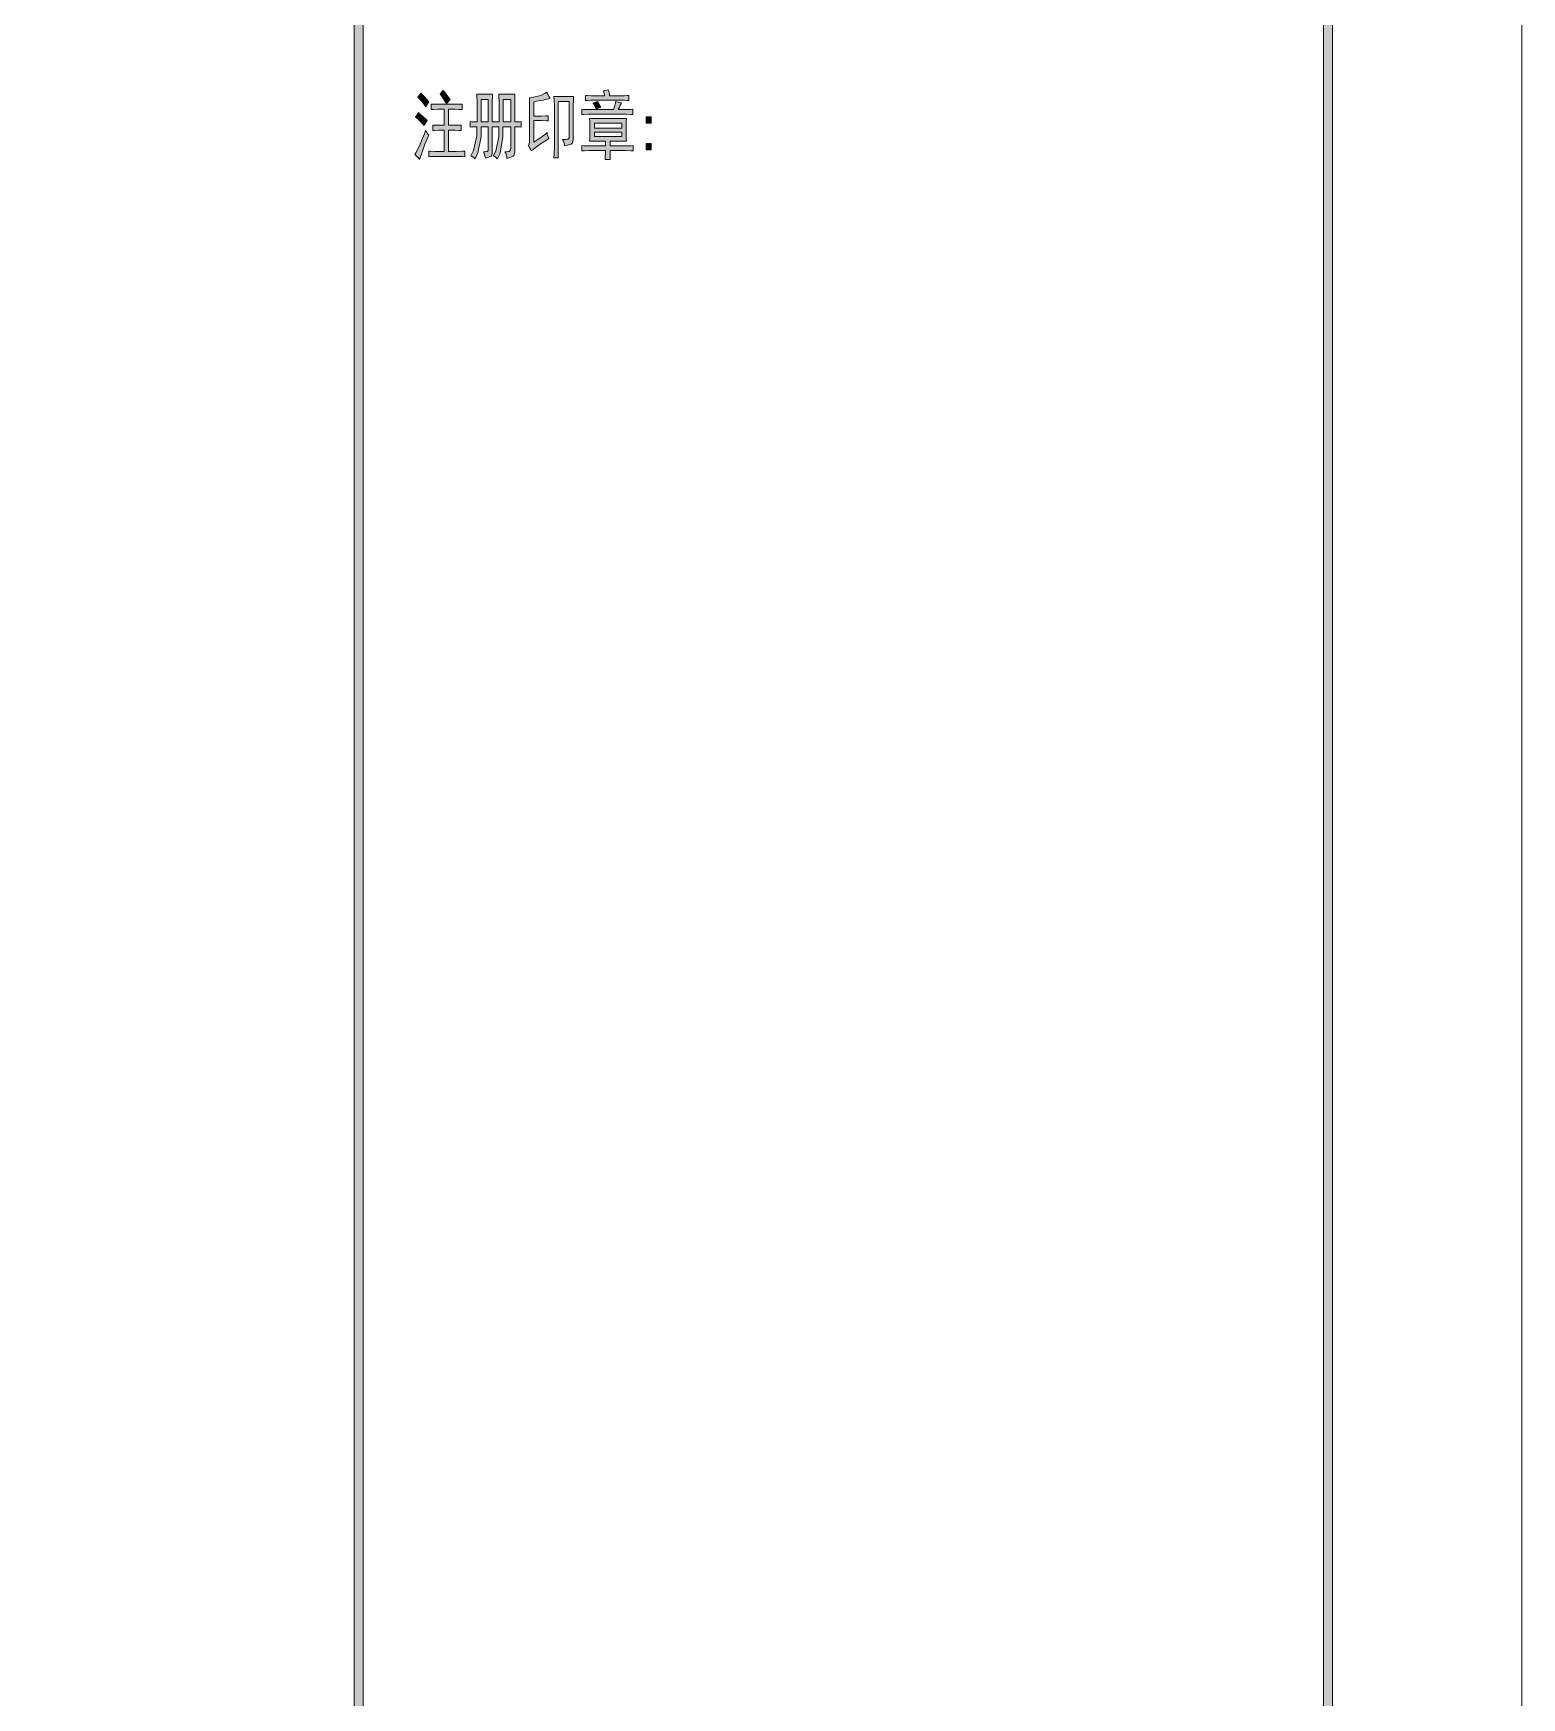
# Model space of a CAD drawing. Header units: millimetres. Extents: x 568 to 57335, y 85 to 28579.
# Drawn here: x 57220 to 57335.2, y 28001.1 to 28130 of the extents above; entities that cross this region are included whole.
import ezdxf

# ---------------------------------------------------------------- set-up
doc = ezdxf.new("R2010")
doc.units = ezdxf.units.MM

msp = doc.modelspace()

# ---------------------------------------------------------------- hatches: boundary and pattern name
h = msp.add_hatch(color=0)
h.dxf.hatch_style = 2
h.paths.add_polyline_path([(57245.52, 27703), (57244.83, 27703), (57244.83, 28563.81), (57245.52, 28563.81)])
h = msp.add_hatch(color=0)
h.dxf.hatch_style = 2
h.paths.add_polyline_path([(57320.57, 27702.65), (57319.87, 27703.35), (57319.87, 28563.46), (57320.57, 28564.16)])
h = msp.add_hatch(color=0)
h.dxf.hatch_style = 2
h.paths.add_polyline_path([(57249.98, 28125.33), (57250.18, 28125.12), (57250.49, 28124.77), (57250.6, 28124.61), (57250.52, 28124.53), (57250.41, 28124.36), (57250.36, 28124.27), (57250.22, 28124.49), (57249.91, 28124.86), (57249.74, 28125), (57249.8, 28125.07), (57249.92, 28125.24)])
h = msp.add_hatch(color=0)
h.dxf.hatch_style = 2
h.paths.add_polyline_path([(57251.47, 28125.26), (57251.52, 28125.32), (57251.64, 28125.45), (57251.7, 28125.53), (57251.81, 28125.41), (57252.08, 28125.05), (57252.24, 28124.81), (57252.17, 28124.74), (57252.04, 28124.6), (57251.97, 28124.52), (57251.82, 28124.76), (57251.57, 28125.12)])
h = msp.add_hatch(color=0)
h.paths.add_polyline_path([(57255.53, 28125.24), (57255.52, 28125.07), (57255.51, 28124.67), (57255.51, 28124.43), (57255.51, 28123.1), (57256.04, 28123.1), (57256.04, 28124.46), (57256.04, 28124.67), (57256.03, 28125.06), (57256.02, 28125.24), (57257.27, 28125.24), (57257.26, 28125.09), (57257.25, 28124.68), (57257.25, 28124.43), (57257.25, 28123.1), (57257.38, 28123.1), (57257.63, 28123.11), (57257.76, 28123.13), (57257.76, 28122.69), (57257.62, 28122.71), (57257.37, 28122.72), (57257.25, 28122.72), (57257.25, 28120.96), (57257.25, 28120.76), (57257.19, 28120.5), (57257.13, 28120.45), (57257.06, 28120.41), (57256.82, 28120.31), (57256.65, 28120.26), (57256.63, 28120.41), (57256.56, 28120.67), (57256.49, 28120.78), (57256.61, 28120.78), (57256.76, 28120.79), (57256.81, 28120.8), (57256.85, 28120.82), (57256.92, 28120.94), (57256.94, 28121.05), (57256.94, 28122.72), (57256.34, 28122.72), (57256.33, 28121.93), (57256.11, 28120.68), (57255.9, 28120.22), (57255.83, 28120.31), (57255.67, 28120.43), (57255.58, 28120.47), (57255.79, 28120.82), (57256.01, 28121.96), (57256.02, 28122.72), (57255.51, 28122.72), (57255.51, 28120.82), (57255.51, 28120.66), (57255.44, 28120.45), (57255.36, 28120.42), (57255.27, 28120.39), (57255.08, 28120.32), (57254.98, 28120.28), (57254.95, 28120.4), (57254.88, 28120.65), (57254.82, 28120.78), (57254.92, 28120.78), (57255.07, 28120.79), (57255.1, 28120.79), (57255.14, 28120.8), (57255.19, 28120.89), (57255.2, 28120.98), (57255.2, 28122.72), (57254.66, 28122.72), (57254.64, 28121.96), (57254.4, 28120.71), (57254.19, 28120.24), (57254.11, 28120.32), (57253.93, 28120.43), (57253.84, 28120.47), (57254.07, 28120.88), (57254.31, 28122.01), (57254.31, 28122.72), (57254.21, 28122.72), (57253.94, 28122.71), (57253.79, 28122.69), (57253.79, 28123.13), (57253.93, 28123.11), (57254.21, 28123.1), (57254.34, 28123.1), (57254.34, 28124.41), (57254.34, 28124.65), (57254.32, 28125.07), (57254.31, 28125.24)])
h.paths.add_polyline_path([(57256.94, 28123.1), (57256.94, 28124.84), (57256.36, 28124.84), (57256.36, 28123.1)])
h.paths.add_polyline_path([(57255.2, 28123.1), (57255.2, 28124.84), (57254.66, 28124.84), (57254.66, 28123.1)])
h = msp.add_hatch(color=0)
h.dxf.hatch_style = 2
h.paths.add_polyline_path([(57259.88, 28121.8), (57259.7, 28121.69), (57259.37, 28121.48), (57259.21, 28121.36), (57259.04, 28121.23), (57258.7, 28120.98), (57258.52, 28120.85), (57258.46, 28120.98), (57258.35, 28121.2), (57258.29, 28121.3), (57258.33, 28121.33), (57258.39, 28121.49), (57258.4, 28121.61), (57258.4, 28123.98), (57258.4, 28124.3), (57258.39, 28124.8), (57258.39, 28124.97), (57258.48, 28124.97), (57258.8, 28125.03), (57259.04, 28125.09), (57259.27, 28125.15), (57259.61, 28125.31), (57259.72, 28125.4), (57259.78, 28125.28), (57259.91, 28125.04), (57259.99, 28124.93), (57259.88, 28124.89), (57259.61, 28124.82), (57259.44, 28124.79), (57259.28, 28124.76), (57258.93, 28124.69), (57258.74, 28124.65), (57258.74, 28123.55), (57259.15, 28123.55), (57259.31, 28123.55), (57259.66, 28123.56), (57259.85, 28123.57), (57259.85, 28123.17), (57259.68, 28123.18), (57259.32, 28123.19), (57259.15, 28123.19), (57258.74, 28123.19), (57258.74, 28121.52), (57259.12, 28121.77), (57259.62, 28122.15), (57259.75, 28122.27), (57259.77, 28122.15), (57259.83, 28121.91)])
h = msp.add_hatch(color=0)
h.dxf.hatch_style = 2
h.paths.add_polyline_path([(57261.8, 28125.06), (57261.79, 28124.82), (57261.78, 28124.35), (57261.78, 28124.11), (57261.78, 28121.93), (57261.78, 28121.73), (57261.73, 28121.48), (57261.67, 28121.42), (57261.62, 28121.37), (57261.33, 28121.28), (57261.11, 28121.23), (57261.1, 28121.36), (57261.02, 28121.61), (57260.95, 28121.73), (57261.06, 28121.73), (57261.24, 28121.74), (57261.31, 28121.75), (57261.38, 28121.76), (57261.46, 28121.86), (57261.46, 28121.96), (57261.46, 28124.68), (57260.62, 28124.68), (57260.62, 28120.31), (57260.29, 28120.31), (57260.3, 28120.59), (57260.32, 28121.17), (57260.32, 28121.48), (57260.32, 28124.05), (57260.32, 28124.3), (57260.3, 28124.8), (57260.29, 28125.06)])
h = msp.add_hatch(color=0)
h.dxf.hatch_style = 2
h.paths.add_polyline_path([(57264.49, 28125.58), (57264.53, 28125.45), (57264.59, 28125.23), (57264.6, 28125.12), (57265.6, 28125.12), (57265.72, 28125.12), (57265.96, 28125.14), (57266.09, 28125.15), (57266.09, 28124.74), (57265.96, 28124.76), (57265.73, 28124.77), (57265.62, 28124.77), (57263.3, 28124.77), (57263.15, 28124.77), (57262.86, 28124.76), (57262.72, 28124.74), (57262.72, 28125.15), (57262.9, 28125.14), (57263.17, 28125.12), (57263.29, 28125.12), (57264.2, 28125.12), (57264.2, 28125.19), (57264.15, 28125.37), (57264.12, 28125.51), (57264.19, 28125.53), (57264.37, 28125.56)])
h = msp.add_hatch(color=0)
h.dxf.hatch_style = 2
h.paths.add_polyline_path([(57249.77, 28123.83), (57249.97, 28123.65), (57250.31, 28123.35), (57250.46, 28123.21), (57250.42, 28123.13), (57250.3, 28122.93), (57250.25, 28122.81), (57250.08, 28123), (57249.75, 28123.32), (57249.57, 28123.46), (57249.62, 28123.53), (57249.73, 28123.71)])
h = msp.add_hatch(color=0)
h.dxf.hatch_style = 2
h.paths.add_polyline_path([(57252.45, 28124.46), (57252.61, 28124.46), (57252.98, 28124.46), (57253.18, 28124.47), (57253.18, 28124.05), (57252.95, 28124.06), (57252.6, 28124.07), (57252.46, 28124.07), (57252.12, 28124.07), (57252.12, 28122.83), (57252.45, 28122.83), (57252.58, 28122.83), (57252.92, 28122.85), (57253.11, 28122.85), (57253.11, 28122.43), (57252.93, 28122.43), (57252.6, 28122.45), (57252.45, 28122.45), (57252.12, 28122.45), (57252.12, 28120.8), (57252.54, 28120.8), (57252.75, 28120.8), (57253.17, 28120.82), (57253.39, 28120.82), (57253.39, 28120.4), (57253.17, 28120.41), (57252.76, 28120.42), (57252.56, 28120.42), (57251.33, 28120.42), (57251.11, 28120.42), (57250.74, 28120.41), (57250.6, 28120.4), (57250.6, 28120.82), (57250.74, 28120.82), (57251.11, 28120.8), (57251.34, 28120.8), (57251.78, 28120.8), (57251.78, 28122.45), (57251.51, 28122.45), (57251.35, 28122.45), (57251.05, 28122.43), (57250.9, 28122.43), (57250.9, 28122.85), (57251.05, 28122.85), (57251.36, 28122.83), (57251.53, 28122.83), (57251.78, 28122.83), (57251.78, 28124.07), (57251.47, 28124.07), (57251.29, 28124.07), (57250.96, 28124.06), (57250.79, 28124.05), (57250.79, 28124.47), (57250.96, 28124.46), (57251.31, 28124.46), (57251.48, 28124.46)])
h = msp.add_hatch(color=0)
h.dxf.hatch_style = 2
h.paths.add_polyline_path([(57265.73, 28124.05), (57265.9, 28124.05), (57266.23, 28124.06), (57266.39, 28124.07), (57266.39, 28123.67), (57266.23, 28123.67), (57265.9, 28123.69), (57265.73, 28123.69), (57263.08, 28123.69), (57262.92, 28123.69), (57262.6, 28123.67), (57262.44, 28123.67), (57262.44, 28124.07), (57262.61, 28124.06), (57262.93, 28124.05), (57263.08, 28124.05), (57264.91, 28124.05), (57264.97, 28124.26), (57265.05, 28124.58), (57265.06, 28124.68), (57265.15, 28124.65), (57265.38, 28124.6), (57265.51, 28124.56), (57265.48, 28124.51), (57265.41, 28124.38), (57265.38, 28124.3), (57265.35, 28124.24), (57265.29, 28124.11), (57265.28, 28124.05)])
h = msp.add_hatch(color=0)
h.dxf.hatch_style = 2
h.paths.add_polyline_path([(57263.33, 28124.54), (57263.41, 28124.58), (57263.59, 28124.65), (57263.69, 28124.68), (57263.74, 28124.56), (57263.85, 28124.34), (57263.91, 28124.23), (57263.81, 28124.19), (57263.63, 28124.13), (57263.55, 28124.09), (57263.5, 28124.21), (57263.39, 28124.44)])
h = msp.add_hatch(color=0)
h.paths.add_polyline_path([(57265.9, 28123.35), (57265.89, 28123.11), (57265.89, 28122.66), (57265.89, 28122.45), (57265.89, 28122.24), (57265.89, 28121.82), (57265.9, 28121.59), (57264.64, 28121.59), (57264.64, 28121.23), (57265.72, 28121.23), (57265.88, 28121.23), (57266.23, 28121.24), (57266.41, 28121.26), (57266.41, 28120.85), (57266.23, 28120.86), (57265.89, 28120.87), (57265.72, 28120.87), (57264.64, 28120.87), (57264.64, 28120.7), (57264.65, 28120.37), (57264.65, 28120.19), (57264.24, 28120.19), (57264.26, 28120.37), (57264.27, 28120.7), (57264.27, 28120.87), (57263.12, 28120.87), (57262.98, 28120.87), (57262.64, 28120.86), (57262.44, 28120.85), (57262.44, 28121.26), (57262.63, 28121.24), (57262.97, 28121.23), (57263.1, 28121.23), (57264.27, 28121.23), (57264.27, 28121.59), (57263.05, 28121.59), (57263.06, 28121.82), (57263.07, 28122.26), (57263.07, 28122.47), (57263.07, 28122.69), (57263.06, 28123.13), (57263.05, 28123.35)])
h.paths.add_polyline_path([(57265.53, 28122.62), (57265.53, 28122.99), (57263.42, 28122.99), (57263.42, 28122.62)])
h.paths.add_polyline_path([(57265.53, 28121.96), (57265.53, 28122.29), (57263.42, 28122.29), (57263.42, 28121.96)])
h = msp.add_hatch(color=0)
h.dxf.hatch_style = 2
h.paths.add_polyline_path([(57267.82, 28122.99), (57267.42, 28122.99), (57267.42, 28123.48), (57267.82, 28123.48)])
h = msp.add_hatch(color=0)
h.dxf.hatch_style = 2
h.paths.add_polyline_path([(57250.6, 28122.09), (57250.51, 28121.89), (57250.3, 28121.37), (57250.19, 28121.06), (57250.08, 28120.76), (57249.92, 28120.32), (57249.88, 28120.19), (57249.79, 28120.31), (57249.6, 28120.5), (57249.51, 28120.58), (57249.6, 28120.69), (57249.81, 28121.08), (57249.92, 28121.36), (57250.04, 28121.63), (57250.26, 28122.17), (57250.35, 28122.43), (57250.41, 28122.32), (57250.53, 28122.15)])
h = msp.add_hatch(color=0)
h.dxf.hatch_style = 2
h.paths.add_polyline_path([(57267.82, 28120.92), (57267.42, 28120.92), (57267.42, 28121.41), (57267.82, 28121.41)])

# ---------------------------------------------------------------- linework, layer by layer
at = {"color": 0, "lineweight": 0}
for points in [[(56073.99, 27688), (56073.99, 28578.81), (57335.22, 28578.81), (57335.22, 27688)], [(57245.52, 27703), (57244.83, 27703), (57244.83, 28563.81), (57245.52, 28563.81)], [(57320.57, 27702.65), (57319.87, 27703.35), (57319.87, 28563.46), (57320.57, 28564.16)], [(57249.98, 28125.33), (57250.18, 28125.12), (57250.49, 28124.77), (57250.6, 28124.61), (57250.52, 28124.53), (57250.41, 28124.36), (57250.36, 28124.27), (57250.22, 28124.49), (57249.91, 28124.86), (57249.74, 28125), (57249.8, 28125.07), (57249.92, 28125.24)], [(57251.47, 28125.26), (57251.52, 28125.32), (57251.64, 28125.45), (57251.7, 28125.53), (57251.81, 28125.41), (57252.08, 28125.05), (57252.24, 28124.81), (57252.17, 28124.74), (57252.04, 28124.6), (57251.97, 28124.52), (57251.82, 28124.76), (57251.57, 28125.12)], [(57255.53, 28125.24), (57255.52, 28125.07), (57255.51, 28124.67), (57255.51, 28124.43), (57255.51, 28123.1), (57256.04, 28123.1), (57256.04, 28124.46), (57256.04, 28124.67), (57256.03, 28125.06), (57256.02, 28125.24), (57257.27, 28125.24), (57257.26, 28125.09), (57257.25, 28124.68), (57257.25, 28124.43), (57257.25, 28123.1), (57257.38, 28123.1), (57257.63, 28123.11), (57257.76, 28123.13), (57257.76, 28122.69), (57257.62, 28122.71), (57257.37, 28122.72), (57257.25, 28122.72), (57257.25, 28120.96), (57257.25, 28120.76), (57257.19, 28120.5), (57257.13, 28120.45), (57257.06, 28120.41), (57256.82, 28120.31), (57256.65, 28120.26), (57256.63, 28120.41), (57256.56, 28120.67), (57256.49, 28120.78), (57256.61, 28120.78), (57256.76, 28120.79), (57256.81, 28120.8), (57256.85, 28120.82), (57256.92, 28120.94), (57256.94, 28121.05), (57256.94, 28122.72), (57256.34, 28122.72), (57256.33, 28121.93), (57256.11, 28120.68), (57255.9, 28120.22), (57255.83, 28120.31), (57255.67, 28120.43), (57255.58, 28120.47), (57255.79, 28120.82), (57256.01, 28121.96), (57256.02, 28122.72), (57255.51, 28122.72), (57255.51, 28120.82), (57255.51, 28120.66), (57255.44, 28120.45), (57255.36, 28120.42), (57255.27, 28120.39), (57255.08, 28120.32), (57254.98, 28120.28), (57254.95, 28120.4), (57254.88, 28120.65), (57254.82, 28120.78), (57254.92, 28120.78), (57255.07, 28120.79), (57255.1, 28120.79), (57255.14, 28120.8), (57255.19, 28120.89), (57255.2, 28120.98), (57255.2, 28122.72), (57254.66, 28122.72), (57254.64, 28121.96), (57254.4, 28120.71), (57254.19, 28120.24), (57254.11, 28120.32), (57253.93, 28120.43), (57253.84, 28120.47), (57254.07, 28120.88), (57254.31, 28122.01), (57254.31, 28122.72), (57254.21, 28122.72), (57253.94, 28122.71), (57253.79, 28122.69), (57253.79, 28123.13), (57253.93, 28123.11), (57254.21, 28123.1), (57254.34, 28123.1), (57254.34, 28124.41), (57254.34, 28124.65), (57254.32, 28125.07), (57254.31, 28125.24)], [(57259.88, 28121.8), (57259.7, 28121.69), (57259.37, 28121.48), (57259.21, 28121.36), (57259.04, 28121.23), (57258.7, 28120.98), (57258.52, 28120.85), (57258.46, 28120.98), (57258.35, 28121.2), (57258.29, 28121.3), (57258.33, 28121.33), (57258.39, 28121.49), (57258.4, 28121.61), (57258.4, 28123.98), (57258.4, 28124.3), (57258.39, 28124.8), (57258.39, 28124.97), (57258.48, 28124.97), (57258.8, 28125.03), (57259.04, 28125.09), (57259.27, 28125.15), (57259.61, 28125.31), (57259.72, 28125.4), (57259.78, 28125.28), (57259.91, 28125.04), (57259.99, 28124.93), (57259.88, 28124.89), (57259.61, 28124.82), (57259.44, 28124.79), (57259.28, 28124.76), (57258.93, 28124.69), (57258.74, 28124.65), (57258.74, 28123.55), (57259.15, 28123.55), (57259.31, 28123.55), (57259.66, 28123.56), (57259.85, 28123.57), (57259.85, 28123.17), (57259.68, 28123.18), (57259.32, 28123.19), (57259.15, 28123.19), (57258.74, 28123.19), (57258.74, 28121.52), (57259.12, 28121.77), (57259.62, 28122.15), (57259.75, 28122.27), (57259.77, 28122.15), (57259.83, 28121.91)], [(57261.8, 28125.06), (57261.79, 28124.82), (57261.78, 28124.35), (57261.78, 28124.11), (57261.78, 28121.93), (57261.78, 28121.73), (57261.73, 28121.48), (57261.67, 28121.42), (57261.62, 28121.37), (57261.33, 28121.28), (57261.11, 28121.23), (57261.1, 28121.36), (57261.02, 28121.61), (57260.95, 28121.73), (57261.06, 28121.73), (57261.24, 28121.74), (57261.31, 28121.75), (57261.38, 28121.76), (57261.46, 28121.86), (57261.46, 28121.96), (57261.46, 28124.68), (57260.62, 28124.68), (57260.62, 28120.31), (57260.29, 28120.31), (57260.3, 28120.59), (57260.32, 28121.17), (57260.32, 28121.48), (57260.32, 28124.05), (57260.32, 28124.3), (57260.3, 28124.8), (57260.29, 28125.06)], [(57264.49, 28125.58), (57264.53, 28125.45), (57264.59, 28125.23), (57264.6, 28125.12), (57265.6, 28125.12), (57265.72, 28125.12), (57265.96, 28125.14), (57266.09, 28125.15), (57266.09, 28124.74), (57265.96, 28124.76), (57265.73, 28124.77), (57265.62, 28124.77), (57263.3, 28124.77), (57263.15, 28124.77), (57262.86, 28124.76), (57262.72, 28124.74), (57262.72, 28125.15), (57262.9, 28125.14), (57263.17, 28125.12), (57263.29, 28125.12), (57264.2, 28125.12), (57264.2, 28125.19), (57264.15, 28125.37), (57264.12, 28125.51), (57264.19, 28125.53), (57264.37, 28125.56)], [(57249.77, 28123.83), (57249.97, 28123.65), (57250.31, 28123.35), (57250.46, 28123.21), (57250.42, 28123.13), (57250.3, 28122.93), (57250.25, 28122.81), (57250.08, 28123), (57249.75, 28123.32), (57249.57, 28123.46), (57249.62, 28123.53), (57249.73, 28123.71)], [(57252.45, 28124.46), (57252.61, 28124.46), (57252.98, 28124.46), (57253.18, 28124.47), (57253.18, 28124.05), (57252.95, 28124.06), (57252.6, 28124.07), (57252.46, 28124.07), (57252.12, 28124.07), (57252.12, 28122.83), (57252.45, 28122.83), (57252.58, 28122.83), (57252.92, 28122.85), (57253.11, 28122.85), (57253.11, 28122.43), (57252.93, 28122.43), (57252.6, 28122.45), (57252.45, 28122.45), (57252.12, 28122.45), (57252.12, 28120.8), (57252.54, 28120.8), (57252.75, 28120.8), (57253.17, 28120.82), (57253.39, 28120.82), (57253.39, 28120.4), (57253.17, 28120.41), (57252.76, 28120.42), (57252.56, 28120.42), (57251.33, 28120.42), (57251.11, 28120.42), (57250.74, 28120.41), (57250.6, 28120.4), (57250.6, 28120.82), (57250.74, 28120.82), (57251.11, 28120.8), (57251.34, 28120.8), (57251.78, 28120.8), (57251.78, 28122.45), (57251.51, 28122.45), (57251.35, 28122.45), (57251.05, 28122.43), (57250.9, 28122.43), (57250.9, 28122.85), (57251.05, 28122.85), (57251.36, 28122.83), (57251.53, 28122.83), (57251.78, 28122.83), (57251.78, 28124.07), (57251.47, 28124.07), (57251.29, 28124.07), (57250.96, 28124.06), (57250.79, 28124.05), (57250.79, 28124.47), (57250.96, 28124.46), (57251.31, 28124.46), (57251.48, 28124.46)], [(57255.2, 28123.1), (57255.2, 28124.84), (57254.66, 28124.84), (57254.66, 28123.1)], [(57256.94, 28123.1), (57256.94, 28124.84), (57256.36, 28124.84), (57256.36, 28123.1)], [(57265.73, 28124.05), (57265.9, 28124.05), (57266.23, 28124.06), (57266.39, 28124.07), (57266.39, 28123.67), (57266.23, 28123.67), (57265.9, 28123.69), (57265.73, 28123.69), (57263.08, 28123.69), (57262.92, 28123.69), (57262.6, 28123.67), (57262.44, 28123.67), (57262.44, 28124.07), (57262.61, 28124.06), (57262.93, 28124.05), (57263.08, 28124.05), (57264.91, 28124.05), (57264.97, 28124.26), (57265.05, 28124.58), (57265.06, 28124.68), (57265.15, 28124.65), (57265.38, 28124.6), (57265.51, 28124.56), (57265.48, 28124.51), (57265.41, 28124.38), (57265.38, 28124.3), (57265.35, 28124.24), (57265.29, 28124.11), (57265.28, 28124.05)], [(57263.33, 28124.54), (57263.41, 28124.58), (57263.59, 28124.65), (57263.69, 28124.68), (57263.74, 28124.56), (57263.85, 28124.34), (57263.91, 28124.23), (57263.81, 28124.19), (57263.63, 28124.13), (57263.55, 28124.09), (57263.5, 28124.21), (57263.39, 28124.44)], [(57265.9, 28123.35), (57265.89, 28123.11), (57265.89, 28122.66), (57265.89, 28122.45), (57265.89, 28122.24), (57265.89, 28121.82), (57265.9, 28121.59), (57264.64, 28121.59), (57264.64, 28121.23), (57265.72, 28121.23), (57265.88, 28121.23), (57266.23, 28121.24), (57266.41, 28121.26), (57266.41, 28120.85), (57266.23, 28120.86), (57265.89, 28120.87), (57265.72, 28120.87), (57264.64, 28120.87), (57264.64, 28120.7), (57264.65, 28120.37), (57264.65, 28120.19), (57264.24, 28120.19), (57264.26, 28120.37), (57264.27, 28120.7), (57264.27, 28120.87), (57263.12, 28120.87), (57262.98, 28120.87), (57262.64, 28120.86), (57262.44, 28120.85), (57262.44, 28121.26), (57262.63, 28121.24), (57262.97, 28121.23), (57263.1, 28121.23), (57264.27, 28121.23), (57264.27, 28121.59), (57263.05, 28121.59), (57263.06, 28121.82), (57263.07, 28122.26), (57263.07, 28122.47), (57263.07, 28122.69), (57263.06, 28123.13), (57263.05, 28123.35)], [(57265.53, 28122.62), (57265.53, 28122.99), (57263.42, 28122.99), (57263.42, 28122.62)], [(57267.82, 28122.99), (57267.42, 28122.99), (57267.42, 28123.48), (57267.82, 28123.48)], [(57250.6, 28122.09), (57250.51, 28121.89), (57250.3, 28121.37), (57250.19, 28121.06), (57250.08, 28120.76), (57249.92, 28120.32), (57249.88, 28120.19), (57249.79, 28120.31), (57249.6, 28120.5), (57249.51, 28120.58), (57249.6, 28120.69), (57249.81, 28121.08), (57249.92, 28121.36), (57250.04, 28121.63), (57250.26, 28122.17), (57250.35, 28122.43), (57250.41, 28122.32), (57250.53, 28122.15)], [(57265.53, 28121.96), (57265.53, 28122.29), (57263.42, 28122.29), (57263.42, 28121.96)], [(57267.82, 28120.92), (57267.42, 28120.92), (57267.42, 28121.41), (57267.82, 28121.41)]]:
    msp.add_lwpolyline(points, close=True, dxfattribs=at)

doc.saveas('drawing.dxf')
